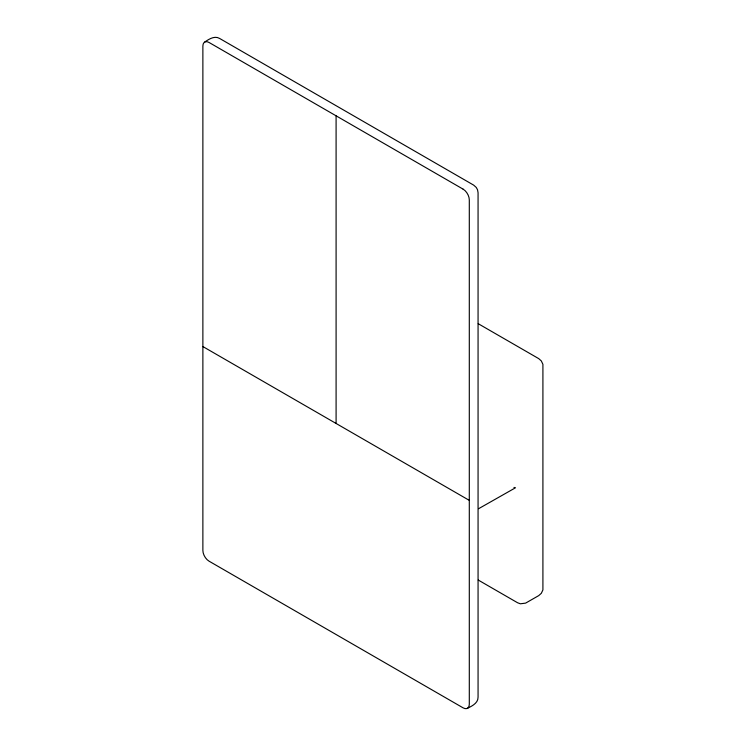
<?xml version="1.0" encoding="UTF-8"?>
<svg xmlns="http://www.w3.org/2000/svg" width="746" height="746" viewBox="0 0 746 746"><rect width="100%" height="100%" fill="white"/><g stroke="black" fill="none" stroke-linecap="round" stroke-linejoin="round"><path stroke-width="1.12" d="M204.693 42.046C208.815 39.258 214.587 35.351 219.65 38.475L473.682 185.139L476.256 187.433L477.533 189.764L478.065 192.729L478.065 697.128C478.214 703.086 471.976 706.08 467.49 708.29M478.596 508.707L515.514 487.763L513.957 487.418M478.223 323.699L538.743 358.639L541.316 360.933L542.911 364.328L542.911 589.918L541.316 593.312L538.743 595.606L525.613 603.122L520.382 603.794L517.584 602.759L478.251 580.052M202.875 346.554L469.299 500.37M336.092 115.817L336.092 423.467M463.107 189.148L209.076 42.485A8.765 5.063 60 0 0 202.875 46.066L202.875 550.455A8.765 5.063 60 0 0 209.076 561.188L463.107 707.851A8.765 5.063 60 0 0 469.299 704.28L469.299 199.881A8.765 5.063 60 0 0 463.107 189.148"/></g></svg>
